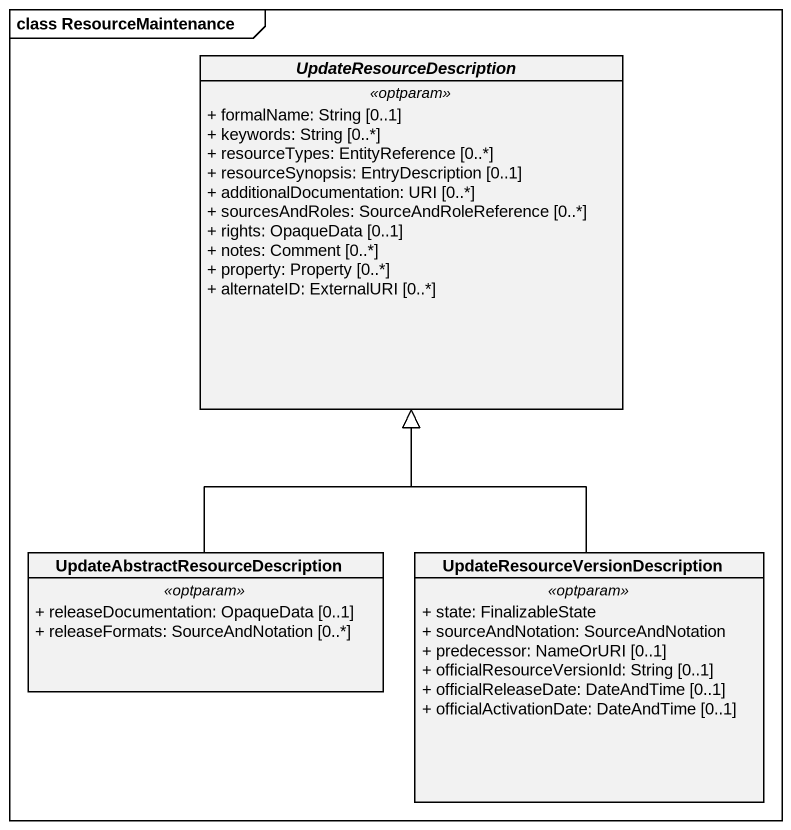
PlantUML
@startuml
mainframe class ResourceMaintenance
hide circle
hide empty members
skinparam classAttributeIconSize 0
abstract class UpdateResourceDescription {
  .. <<optparam>> ..
  + formalName: String [0..1]
  + keywords: String [0..*]
  + resourceTypes: EntityReference [0..*]
  + resourceSynopsis: EntryDescription [0..1]
  + additionalDocumentation: URI [0..*]
  + sourcesAndRoles: SourceAndRoleReference [0..*]
  + rights: OpaqueData [0..1]
  + notes: Comment [0..*]
  + property: Property [0..*]
  + alternateID: ExternalURI [0..*]
}
class "UpdateAbstractResourceDescription" as UpdateAbstractResourceDescri {
  .. <<optparam>> ..
  + releaseDocumentation: OpaqueData [0..1]
  + releaseFormats: SourceAndNotation [0..*]
}
class "UpdateResourceVersionDescription" as UpdateResourceVersionDescrip {
  .. <<optparam>> ..
  + state: FinalizableState
  + sourceAndNotation: SourceAndNotation
  + predecessor: NameOrURI [0..1]
  + officialResourceVersionId: String [0..1]
  + officialReleaseDate: DateAndTime [0..1]
  + officialActivationDate: DateAndTime [0..1]
}
UpdateAbstractResourceDescri -up-|> UpdateResourceDescription
UpdateResourceVersionDescrip -up-|> UpdateResourceDescription
@enduml
